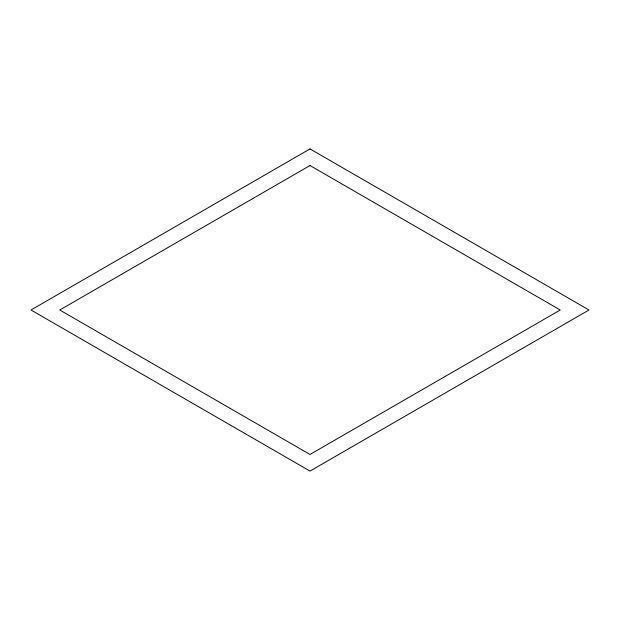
<?xml version="1.0" encoding="UTF-8"?>
<svg xmlns="http://www.w3.org/2000/svg" width="620" height="620" viewBox="0 0 620 620"><rect width="100%" height="100%" fill="white"/><g stroke="black" fill="none" stroke-linecap="round" stroke-linejoin="round"><path stroke-width="0.93" d="M310 148.924L31 310L310 471.076L589 310L310 148.924M310 165.532L59.768 310L310 454.468L560.232 310L310 165.532"/></g></svg>
